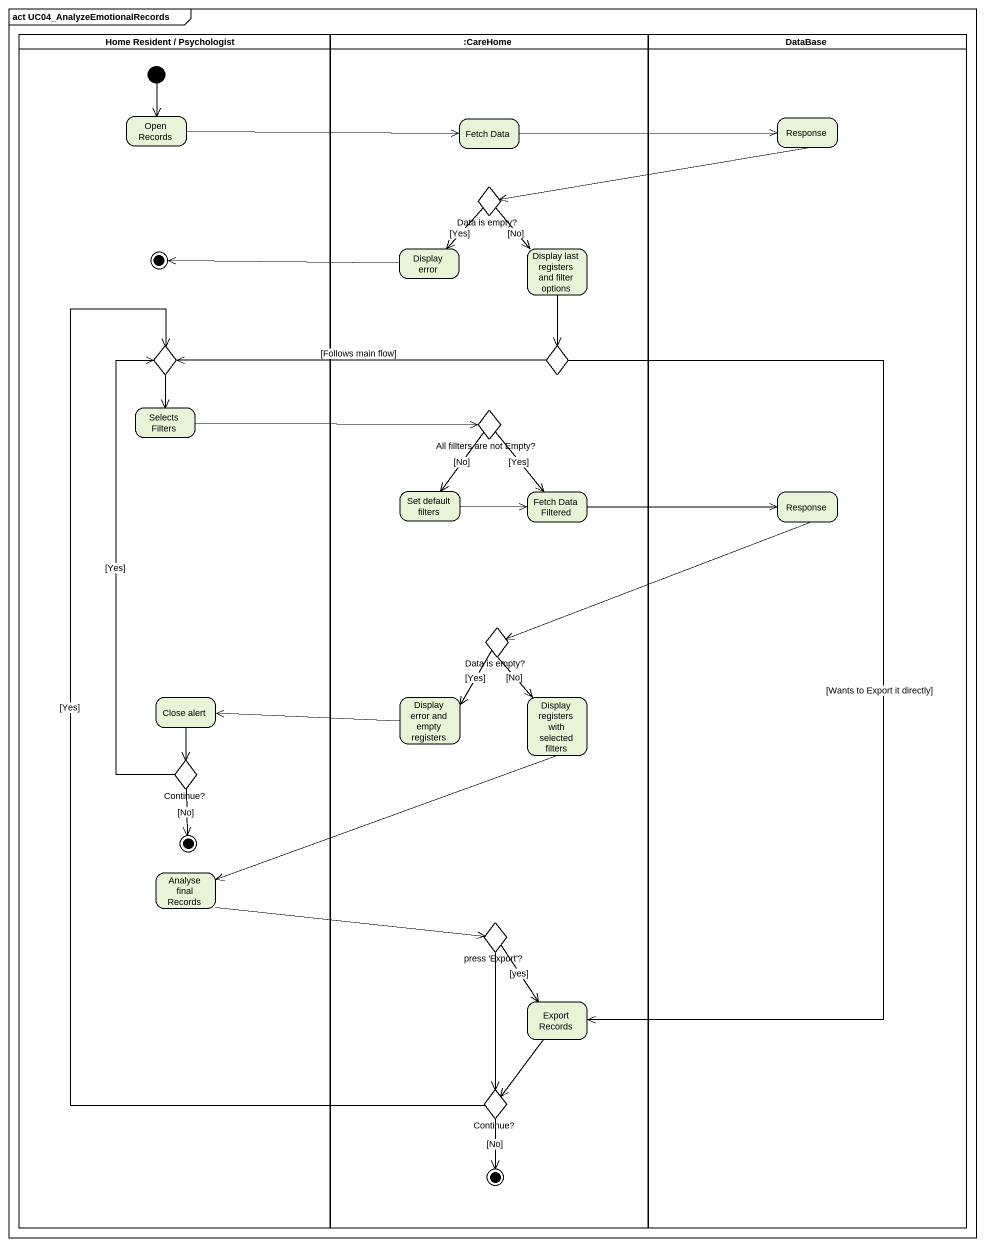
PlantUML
@startuml
mainframe act UC04_AnalyzeEmotionalRecords
hide empty description
state "Home Resident / Psychologist" as Home_Resident_Psychologist <<partition>> {
  state "Open Records" as Open_Records
  state final1 <<end>>
  state choice1 <<choice>>
  state "Selects Filters" as Selects_Filters
  state "Close alert" as Close_alert
  state "Continue?" as Continue <<choice>>
  state final2 <<end>>
  state "Analyse final Records" as Analyse_final_Records
  [*] --> Open_Records
}
state ":CareHome" as CareHome <<partition>> {
  state "Fetch Data" as Fetch_Data
  state "Data is empty?" as Data_is_empty <<choice>>
  state "Display error" as Display_error
  state "Display last registers and filter options" as Display_last_registers_and
  state choice2 <<choice>>
  state "All fillters are not Empty?" as All_fillters_are_not_Empty <<choice>>
  state "Set default filters" as Set_default_filters
  state "Fetch Data Filtered" as Fetch_Data_Filtered
  state "Data is empty?" as Data_is_empty_2 <<choice>>
  state "Display error and empty registers" as Display_error_and_empty
  state "Display registers with selected filters" as Display_registers_with
  state "press 'Export'?" as press_Export <<choice>>
  state "Export Records" as Export_Records
  state "Continue?" as Continue_2 <<choice>>
  Continue_2 --> [*] : [No]
}
state "DataBase" as DataBase_ <<partition>> {
  state Response
  state "Response" as Response_2
}
Open_Records -right-> Fetch_Data
Fetch_Data -right-> Response
Response -left-> Data_is_empty
Data_is_empty --> Display_error : [Yes]
Data_is_empty --> Display_last_registers_and : [No]
Display_error -left-> final1
Display_last_registers_and --> choice2
choice1 --> Selects_Filters
choice2 -left-> choice1 : [Follows main flow]
choice2 --> Export_Records : [Wants to Export it directly]
Selects_Filters -right-> All_fillters_are_not_Empty
All_fillters_are_not_Empty --> Set_default_filters : [No]
All_fillters_are_not_Empty --> Fetch_Data_Filtered : [Yes]
Set_default_filters -right-> Fetch_Data_Filtered
Fetch_Data_Filtered -right-> Response_2
Response_2 -left-> Data_is_empty_2
Data_is_empty_2 --> Display_error_and_empty : [Yes]
Data_is_empty_2 --> Display_registers_with : [No]
Close_alert --> Continue
Display_error_and_empty -left-> Close_alert
Display_registers_with -left-> Analyse_final_Records
Continue -up-> choice1 : [Yes]
Continue --> final2 : [No]
Analyse_final_Records -right-> press_Export
press_Export --> Export_Records : [yes]
press_Export --> Continue_2
Export_Records --> Continue_2
Continue_2 -up-> choice1 : [Yes]
@enduml
